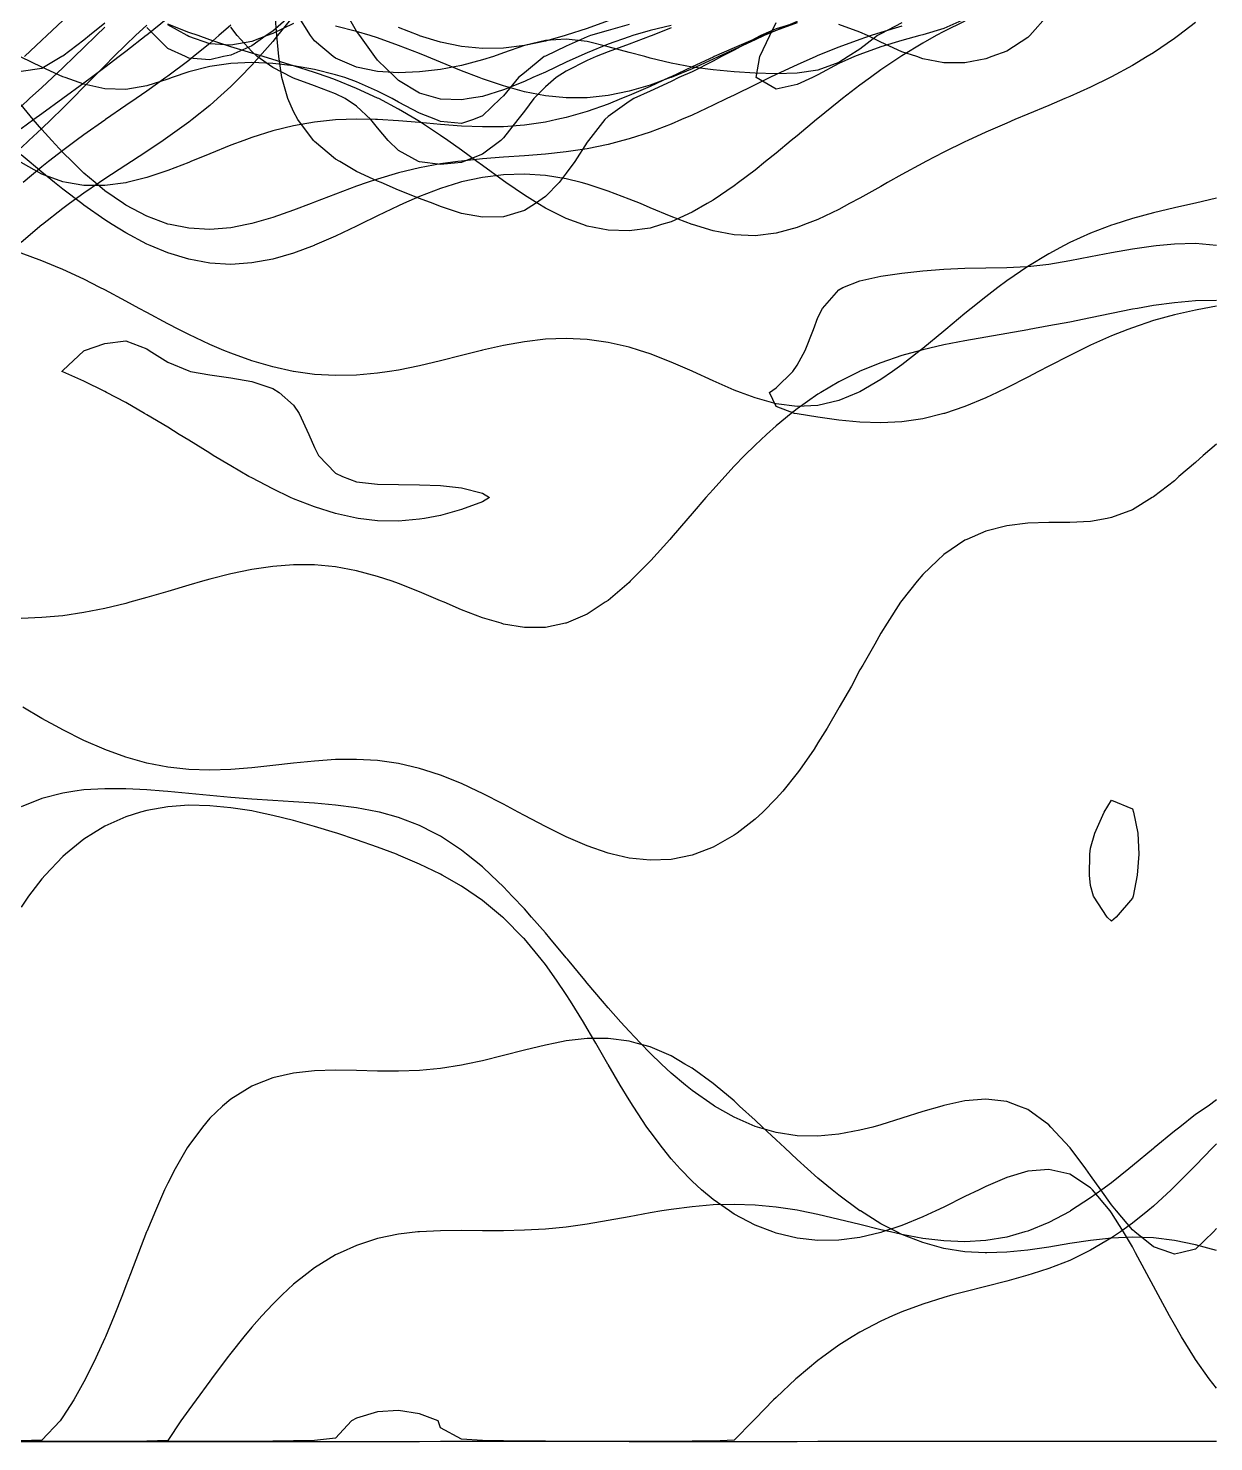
# Model space of a CAD drawing. Header units: metres. Extents: x 350990 to 353010, y 7454990 to 7457010.
# Drawn here: x 351663 to 352229, y 7454990 to 7455664 of the extents above; entities that cross this region are included whole.
import ezdxf

# ---------------------------------------------------------------- set-up
doc = ezdxf.new("R2010")
doc.units = ezdxf.units.M

msp = doc.modelspace()

# ---------------------------------------------------------------- linework, layer by layer
at = {"layer": 'CU_0p2_RL1000'}
msp.add_polyline3d([(351790, 7455665.846, 1000), (351780, 7455660.975, 1000), (351777.339, 7455660, 1000), (351770, 7455657.147, 1000), (351760, 7455655.438, 1000), (351750, 7455656.155, 1000), (351740, 7455659.523, 1000), (351739.211, 7455660, 1000), (351730, 7455665.102, 1000)], dxfattribs=at)
at = {"layer": 'CU_0p2_RL1100'}
msp.add_polyline3d([(351789.018, 7455670, 1100), (351780, 7455662.138, 1100), (351776.837, 7455660, 1100), (351770, 7455655.153, 1100), (351760, 7455650.682, 1100), (351756.534, 7455650, 1100), (351750, 7455648.456, 1100), (351740, 7455649.276, 1100), (351738.422, 7455650, 1100), (351730, 7455653.89, 1100), (351723.877, 7455660, 1100), (351720, 7455663.963, 1100)], dxfattribs=at)
at = {"layer": 'CU_0p2_RL1200'}
msp.add_polyline3d([(351950, 7455665.356, 1200), (351940, 7455662.407, 1200), (351931.485, 7455660, 1200), (351930, 7455659.384, 1200), (351920, 7455655.071, 1200), (351910, 7455650.303, 1200), (351909.404, 7455650, 1200), (351900, 7455642.359, 1200), (351897.245, 7455640, 1200), (351890, 7455631.376, 1200), (351888.607, 7455630, 1200), (351880, 7455621.806, 1200), (351875.686, 7455620, 1200), (351870, 7455618.137, 1200), (351860, 7455619.121, 1200), (351857.853, 7455620, 1200), (351850, 7455623.132, 1200), (351840, 7455628.329, 1200), (351836.971, 7455630, 1200), (351830, 7455633.508, 1200), (351820, 7455637.924, 1200), (351814.333, 7455640, 1200), (351810, 7455641.407, 1200), (351800, 7455643.915, 1200), (351790, 7455645.694, 1200), (351780, 7455646.782, 1200), (351770, 7455647.151, 1200), (351760, 7455646.704, 1200), (351750, 7455645.287, 1200), (351740, 7455642.743, 1200), (351732.125, 7455640, 1200), (351730, 7455639.252, 1200), (351720, 7455636.149, 1200), (351710, 7455634.394, 1200), (351700, 7455634.696, 1200), (351690, 7455636.882, 1200), (351681.032, 7455640, 1200), (351680, 7455640.384, 1200), (351670, 7455644.94, 1200), (351660, 7455649.702, 1200)], dxfattribs=at)
at = {"layer": 'CU_0p2_RL800'}
for points in [[(352030, 7455666.23, 800), (352020, 7455663.235, 800), (352012.728, 7455660, 800), (352010, 7455658.681, 800), (352000, 7455653.15, 800), (351993.941, 7455650, 800), (351990, 7455647.778, 800), (351980, 7455642.7, 800), (351973.652, 7455640, 800), (351970, 7455638.142, 800), (351960, 7455633.527, 800), (351952.248, 7455630, 800), (351950, 7455628.619, 800), (351940, 7455621.471, 800), (351938.386, 7455620, 800), (351930.513, 7455610, 800), (351930, 7455609.296, 800), (351924.035, 7455600, 800), (351920, 7455594.478, 800), (351916.537, 7455590, 800), (351910, 7455583.391, 800), (351905.301, 7455580, 800), (351900, 7455576.745, 800), (351890, 7455573.716, 800), (351880, 7455573.45, 800), (351870, 7455575.266, 800), (351860, 7455578.543, 800), (351856.496, 7455580, 800), (351850, 7455582.386, 800), (351840, 7455586.362, 800), (351831.775, 7455590, 800), (351830, 7455590.703, 800), (351820, 7455595.212, 800), (351811.96, 7455600, 800), (351810, 7455601.184, 800), (351800, 7455609.495, 800), (351799.532, 7455610, 800), (351791.974, 7455620, 800), (351790, 7455623.866, 800), (351787.214, 7455630, 800), (351784.404, 7455640, 800), (351782.858, 7455650, 800), (351781.945, 7455660, 800), (351781.123, 7455670, 800)], [(352149.75, 7455670, 800), (352140.968, 7455660, 800), (352140, 7455659.178, 800), (352130, 7455652.679, 800), (352122.825, 7455650, 800), (352120, 7455648.909, 800), (352110, 7455647.02, 800), (352100, 7455647.055, 800), (352090, 7455649.001, 800), (352087.17, 7455650, 800), (352080, 7455652.358, 800), (352070, 7455656.889, 800), (352063.665, 7455660, 800), (352060, 7455661.706, 800), (352050, 7455665.284, 800)]]:
    msp.add_polyline3d(points, dxfattribs=at)
at = {"layer": 'CU_0p2_RL900'}
msp.add_polyline3d([(352080, 7455666.076, 900), (352070, 7455660.908, 900), (352068.382, 7455660, 900), (352060, 7455653.515, 900), (352054.377, 7455650, 900), (352050, 7455647.194, 900), (352040, 7455643.6, 900), (352030, 7455642.19, 900), (352020, 7455641.862, 900), (352010, 7455642.101, 900), (352000, 7455642.716, 900), (351990, 7455643.677, 900), (351980, 7455645.04, 900), (351970, 7455646.896, 900), (351960, 7455649.314, 900), (351957.406, 7455650, 900), (351950, 7455651.951, 900), (351940, 7455654.727, 900), (351930, 7455657.162, 900), (351920, 7455658.392, 900), (351910, 7455657.734, 900), (351900, 7455655.25, 900), (351890, 7455651.771, 900), (351885.253, 7455650, 900), (351880, 7455648.437, 900), (351870, 7455645.817, 900), (351860, 7455643.906, 900), (351850, 7455642.733, 900), (351840, 7455642.349, 900), (351830, 7455642.941, 900), (351820, 7455644.947, 900), (351810, 7455649.234, 900), (351808.831, 7455650, 900), (351800, 7455657.607, 900), (351797.969, 7455660, 900), (351791.756, 7455670, 900)], dxfattribs=at)
at = {"layer": 'IMP_RL500'}
for points in [[(351790, 7455669.502, 500), (351782.285, 7455660, 500), (351780, 7455657.23, 500), (351773.686, 7455650, 500), (351770, 7455645.906, 500), (351764.268, 7455640, 500), (351760, 7455635.767, 500), (351753.664, 7455630, 500), (351750, 7455626.792, 500), (351741.548, 7455620, 500), (351740, 7455618.797, 500), (351730, 7455611.564, 500), (351727.709, 7455610, 500), (351720, 7455604.819, 500), (351712.636, 7455600, 500), (351710, 7455598.281, 500), (351700, 7455591.729, 500), (351697.429, 7455590, 500), (351690, 7455584.929, 500), (351683.145, 7455580, 500), (351680, 7455577.686, 500), (351670.171, 7455570, 500), (351670, 7455569.863, 500), (351660, 7455561.384, 500)], [(351660, 7455606.523, 500), (351663.81, 7455610, 500), (351670, 7455615.746, 500), (351674.398, 7455620, 500), (351680, 7455625.483, 500), (351684.495, 7455630, 500), (351690, 7455635.554, 500), (351694.372, 7455640, 500), (351700, 7455645.689, 500), (351704.322, 7455650, 500), (351710, 7455655.582, 500), (351714.653, 7455660, 500), (351720, 7455664.972, 500)]]:
    msp.add_polyline3d(points, dxfattribs=at)
at = {"layer": 'IMP_RL600'}
for points in [[(351660, 7455626.322, 600), (351664.106, 7455630, 600), (351670, 7455635.344, 600), (351674.98, 7455640, 600), (351680, 7455644.723, 600), (351685.495, 7455650, 600), (351690, 7455654.324, 600), (351695.866, 7455660, 600), (351700, 7455663.973, 600)], [(351760, 7455664.986, 600), (351754.316, 7455660, 600), (351750, 7455656.284, 600), (351742.252, 7455650, 600), (351740, 7455648.213, 600), (351730, 7455640.685, 600), (351729.051, 7455640, 600), (351720, 7455633.569, 600), (351714.863, 7455630, 600), (351710, 7455626.653, 600), (351700.357, 7455620, 600), (351700, 7455619.754, 600), (351690, 7455612.709, 600), (351686.293, 7455610, 600), (351680, 7455605.334, 600), (351673.144, 7455600, 600), (351670, 7455597.501, 600), (351661.02, 7455590, 600)]]:
    msp.add_polyline3d(points, dxfattribs=at)
at = {"layer": 'IMP_RL700'}
for points in [[(351730, 7455668.264, 700), (351720, 7455660.249, 700), (351719.684, 7455660, 700), (351710, 7455652.431, 700), (351706.833, 7455650, 700), (351700, 7455644.803, 700), (351693.58, 7455640, 700), (351690, 7455637.342, 700), (351680, 7455630.011, 700), (351679.985, 7455630, 700), (351670, 7455622.766, 700), (351666.158, 7455620, 700), (351660, 7455615.546, 700)], [(351661.692, 7455650, 700), (351670, 7455657.896, 700), (351672.237, 7455660, 700), (351680, 7455667.24, 700)]]:
    msp.add_polyline3d(points, dxfattribs=at)
at = {"layer": 'IMP_RL800'}
msp.add_polyline3d([(351700, 7455665.91, 800), (351692.653, 7455660, 800), (351690, 7455657.885, 800), (351680, 7455650.204, 800), (351679.546, 7455650, 800), (351670, 7455644.371, 800), (351660, 7455642.917, 800)], dxfattribs=at)
at = {"layer": 'PHY_RL1000'}
msp.add_polyline3d([(352220, 7455666.26, 1000), (352211.841, 7455660, 1000), (352210, 7455658.6, 1000), (352200, 7455651.8, 1000), (352197.023, 7455650, 1000), (352190, 7455645.763, 1000), (352180, 7455640.376, 1000), (352179.225, 7455640, 1000), (352170, 7455635.504, 1000), (352160, 7455631.009, 1000), (352157.611, 7455630, 1000), (352150, 7455626.734, 1000), (352140, 7455622.55, 1000), (352133.901, 7455620, 1000), (352130, 7455618.323, 1000), (352120, 7455613.937, 1000), (352111.398, 7455610, 1000), (352110, 7455609.334, 1000), (352100, 7455604.418, 1000), (352091.399, 7455600, 1000), (352090, 7455599.243, 1000), (352080, 7455593.775, 1000), (352073.11, 7455590, 1000), (352070, 7455588.184, 1000), (352060, 7455582.584, 1000), (352054.996, 7455580, 1000), (352050, 7455577.234, 1000), (352040, 7455572.439, 1000), (352033.561, 7455570, 1000), (352030, 7455568.553, 1000), (352020, 7455565.859, 1000), (352010, 7455564.682, 1000), (352000, 7455565.086, 1000), (351990, 7455566.967, 1000), (351980.223, 7455570, 1000), (351980, 7455570.065, 1000), (351970, 7455573.825, 1000), (351960, 7455578.017, 1000), (351955.398, 7455580, 1000), (351950, 7455582.162, 1000), (351940, 7455585.959, 1000), (351930, 7455589.229, 1000), (351927.017, 7455590, 1000), (351920, 7455591.71, 1000), (351910, 7455593.328, 1000), (351900, 7455594.017, 1000), (351890, 7455593.732, 1000), (351880, 7455592.472, 1000), (351870, 7455590.273, 1000), (351869.112, 7455590, 1000), (351860, 7455587.183, 1000), (351850, 7455583.357, 1000), (351842.376, 7455580, 1000), (351840, 7455578.951, 1000), (351830, 7455574.167, 1000), (351821.522, 7455570, 1000), (351820, 7455569.254, 1000), (351810, 7455564.481, 1000), (351800, 7455560.095, 1000), (351799.746, 7455560, 1000), (351790, 7455556.383, 1000), (351780, 7455553.525, 1000), (351770, 7455551.698, 1000), (351760, 7455551.03, 1000), (351750, 7455551.599, 1000), (351740, 7455553.426, 1000), (351730, 7455556.472, 1000), (351721.546, 7455560, 1000), (351720, 7455560.667, 1000), (351710, 7455565.976, 1000), (351703.454, 7455570, 1000), (351700, 7455572.202, 1000), (351690, 7455579.216, 1000), (351688.941, 7455580, 1000), (351680, 7455586.879, 1000), (351676.041, 7455590, 1000), (351670, 7455594.956, 1000), (351663.827, 7455600, 1000), (351660, 7455603.257, 1000)], dxfattribs=at)
at = {"layer": 'PHY_RL1100'}
msp.add_polyline3d([(352080, 7455664.58, 1100), (352070, 7455661.565, 1100), (352065.283, 7455660, 1100), (352060, 7455658.224, 1100), (352050, 7455654.527, 1100), (352040, 7455650.469, 1100), (352038.907, 7455650, 1100), (352030, 7455646.084, 1100), (352020, 7455641.43, 1100), (352016.981, 7455640, 1100), (352010, 7455636.588, 1100), (352000, 7455631.679, 1100), (351996.463, 7455630, 1100), (351990, 7455626.822, 1100), (351980, 7455622.177, 1100), (351974.852, 7455620, 1100), (351970, 7455617.874, 1100), (351960, 7455614.043, 1100), (351950, 7455610.799, 1100), (351946.919, 7455610, 1100), (351940, 7455608.153, 1100), (351930, 7455606.114, 1100), (351920, 7455604.621, 1100), (351910, 7455603.553, 1100), (351900, 7455602.753, 1100), (351890, 7455602.05, 1100), (351880, 7455601.268, 1100), (351870, 7455600.247, 1100), (351868.218, 7455600, 1100), (351860, 7455598.849, 1100), (351850, 7455596.98, 1100), (351840, 7455594.587, 1100), (351830, 7455591.664, 1100), (351825.082, 7455590, 1100), (351820, 7455588.278, 1100), (351810, 7455584.553, 1100), (351800, 7455580.646, 1100), (351798.315, 7455580, 1100), (351790, 7455576.833, 1100), (351780, 7455573.346, 1100), (351770, 7455570.457, 1100), (351767.704, 7455570, 1100), (351760, 7455568.493, 1100), (351750, 7455567.676, 1100), (351740, 7455568.205, 1100), (351731.128, 7455570, 1100), (351730, 7455570.235, 1100), (351720, 7455573.925, 1100), (351710, 7455579.197, 1100), (351708.811, 7455580, 1100), (351700, 7455586.131, 1100), (351695.329, 7455590, 1100), (351690, 7455594.55, 1100), (351684.345, 7455600, 1100), (351680, 7455604.321, 1100), (351674.716, 7455610, 1100), (351670, 7455615.236, 1100), (351665.879, 7455620, 1100), (351660, 7455627.03, 1100)], dxfattribs=at)
at = {"layer": 'PHY_RL1200'}
msp.add_polyline3d([(352030, 7455666.114, 1200), (352020, 7455662.437, 1200), (352013.833, 7455660, 1200), (352010, 7455658.472, 1200), (352000, 7455654.245, 1200), (351990.522, 7455650, 1200), (351990, 7455649.762, 1200), (351980, 7455645.151, 1200), (351970, 7455640.456, 1200), (351968.993, 7455640, 1200), (351960, 7455635.852, 1200), (351950, 7455631.444, 1200), (351946.377, 7455630, 1200), (351940, 7455627.411, 1200), (351930, 7455623.886, 1200), (351920, 7455620.981, 1200), (351915.485, 7455620, 1200), (351910, 7455618.797, 1200), (351900, 7455617.359, 1200), (351890, 7455616.633, 1200), (351880, 7455616.537, 1200), (351870, 7455616.939, 1200), (351860, 7455617.675, 1200), (351850, 7455618.555, 1200), (351840, 7455619.386, 1200), (351830, 7455619.982, 1200), (351829.059, 7455620, 1200), (351820, 7455620.18, 1200), (351815.03, 7455620, 1200), (351810, 7455619.821, 1200), (351800, 7455618.813, 1200), (351790, 7455617.083, 1200), (351780, 7455614.609, 1200), (351770, 7455611.422, 1200), (351766.191, 7455610, 1200), (351760, 7455607.746, 1200), (351750, 7455603.743, 1200), (351741.014, 7455600, 1200), (351740, 7455599.591, 1200), (351730, 7455595.79, 1200), (351720, 7455592.441, 1200), (351710.436, 7455590, 1200), (351710, 7455589.893, 1200), (351700, 7455588.58, 1200), (351690, 7455588.629, 1200), (351681.641, 7455590, 1200), (351680, 7455590.297, 1200), (351670, 7455593.973, 1200), (351660, 7455599.612, 1200)], dxfattribs=at)
at = {"layer": 'PHY_RL800'}
msp.add_polyline3d([(352230, 7455531.077, 800), (352224.154, 7455530, 800), (352220, 7455529.248, 800), (352210, 7455527, 800), (352200, 7455524.221, 800), (352190, 7455520.861, 800), (352187.802, 7455520, 800), (352180, 7455516.948, 800), (352170, 7455512.507, 800), (352164.83, 7455510, 800), (352160, 7455507.643, 800), (352150, 7455502.503, 800), (352145.191, 7455500, 800), (352140, 7455497.27, 800), (352130, 7455492.163, 800), (352125.418, 7455490, 800), (352120, 7455487.416, 800), (352110, 7455483.261, 800), (352100.322, 7455480, 800), (352100, 7455479.891, 800), (352090, 7455477.451, 800), (352080, 7455476.001, 800), (352070, 7455475.511, 800), (352060, 7455475.863, 800), (352050, 7455476.865, 800), (352040, 7455478.273, 800), (352030, 7455479.819, 800), (352028.739, 7455480, 800), (352020, 7455483.251, 800), (352016.869, 7455490, 800), (352020, 7455492.177, 800), (352028.064, 7455500, 800), (352030, 7455503.037, 800), (352033.804, 7455510, 800), (352037.811, 7455520, 800), (352040, 7455525.647, 800), (352042.165, 7455530, 800), (352050, 7455538.842, 800), (352051.907, 7455540, 800), (352060, 7455543.188, 800), (352070, 7455545.403, 800), (352080, 7455546.878, 800), (352090, 7455547.956, 800), (352100, 7455548.714, 800), (352110, 7455549.162, 800), (352120, 7455549.36, 800), (352130, 7455549.526, 800), (352139.581, 7455550, 800), (352140, 7455550.022, 800), (352150, 7455551.162, 800), (352160, 7455552.851, 800), (352170, 7455554.779, 800), (352180, 7455556.682, 800), (352190, 7455558.417, 800), (352200, 7455559.886, 800), (352201.165, 7455560, 800), (352210, 7455560.85, 800), (352220, 7455561.147, 800), (352230, 7455560.224, 800)], dxfattribs=at)
msp.add_polyline3d([(351680, 7455499.791, 800), (351679.476, 7455500, 800), (351680, 7455500.505, 800), (351690, 7455509.837, 800), (351690.292, 7455510, 800), (351700, 7455513.382, 800), (351710, 7455514.546, 800), (351720, 7455510.83, 800), (351721.041, 7455510, 800), (351730, 7455504.35, 800), (351740, 7455500.236, 800), (351740.855, 7455500, 800), (351750, 7455498.359, 800), (351760, 7455496.956, 800), (351770, 7455495.151, 800), (351780, 7455491.888, 800), (351783.139, 7455490, 800), (351790, 7455483.894, 800), (351792.611, 7455480, 800), (351797.222, 7455470, 800), (351800, 7455463.77, 800), (351801.901, 7455460, 800), (351810, 7455451.608, 800), (351813.326, 7455450, 800), (351820, 7455447.373, 800), (351830, 7455446.348, 800), (351840, 7455446.072, 800), (351850, 7455445.951, 800), (351860, 7455445.596, 800), (351870, 7455444.494, 800), (351880, 7455441.983, 800), (351883.428, 7455440, 800), (351880, 7455437.91, 800), (351870, 7455434.254, 800), (351860, 7455431.425, 800), (351852.425, 7455430, 800), (351850, 7455429.555, 800), (351840, 7455428.72, 800), (351830, 7455428.904, 800), (351820.778, 7455430, 800), (351820, 7455430.096, 800), (351810, 7455432.313, 800), (351800, 7455435.429, 800), (351790, 7455439.326, 800), (351788.494, 7455440, 800), (351780, 7455444.019, 800), (351770, 7455449.244, 800), (351768.618, 7455450, 800), (351760, 7455455.009, 800), (351751.604, 7455460, 800), (351750, 7455461.016, 800), (351740, 7455467.235, 800), (351735.378, 7455470, 800), (351730, 7455473.427, 800), (351720, 7455479.409, 800), (351718.92, 7455480, 800), (351710, 7455485.174, 800), (351700.821, 7455490, 800), (351700, 7455490.481, 800), (351690, 7455495.386, 800)], close=True, dxfattribs=at)
at = {"layer": 'PHY_RL900'}
for points in [[(351970, 7455663.695, 900), (351960.884, 7455660, 900), (351960, 7455659.679, 900), (351950, 7455655.885, 900), (351940, 7455652.278, 900), (351934.174, 7455650, 900), (351930, 7455648.175, 900), (351920, 7455643.097, 900), (351915.153, 7455640, 900), (351910, 7455635.609, 900), (351904.528, 7455630, 900), (351900, 7455624.033, 900), (351896.928, 7455620, 900), (351890, 7455611.265, 900), (351888.71, 7455610, 900), (351880, 7455603.557, 900), (351871.213, 7455600, 900), (351870, 7455599.62, 900), (351860, 7455598.55, 900), (351850, 7455599.816, 900), (351849.521, 7455600, 900), (351840, 7455605.343, 900), (351835.121, 7455610, 900), (351830, 7455616.126, 900), (351826.731, 7455620, 900), (351820, 7455626.418, 900), (351814.496, 7455630, 900), (351810, 7455632.244, 900), (351800, 7455636.062, 900), (351790, 7455639.69, 900), (351789.286, 7455640, 900), (351780, 7455644.755, 900), (351772.671, 7455650, 900), (351770, 7455652.529, 900), (351763.122, 7455660, 900), (351760, 7455663.999, 900)], [(352110, 7455667.791, 900), (352100, 7455663.356, 900), (352090, 7455660.45, 900), (352088.496, 7455660, 900), (352080, 7455657.63, 900), (352070, 7455654.663, 900), (352060, 7455651.067, 900), (352057.359, 7455650, 900), (352050, 7455646.694, 900), (352040, 7455641.362, 900), (352037.311, 7455640, 900), (352030, 7455636.744, 900), (352020, 7455634.484, 900), (352010.538, 7455640, 900), (352012.327, 7455650, 900), (352016.993, 7455660, 900), (352020, 7455666.333, 900)], [(352230, 7455582.552, 900), (352220, 7455580.173, 900), (352219.253, 7455580, 900), (352210, 7455577.923, 900), (352200, 7455575.547, 900), (352190, 7455572.85, 900), (352181.06, 7455570, 900), (352180, 7455569.666, 900), (352170, 7455565.901, 900), (352160, 7455561.387, 900), (352157.366, 7455560, 900), (352150, 7455556.104, 900), (352140.003, 7455550, 900), (352140, 7455549.998, 900), (352130, 7455543.148, 900), (352125.772, 7455540, 900), (352120, 7455535.615, 900), (352112.971, 7455530, 900), (352110, 7455527.569, 900), (352100.879, 7455520, 900), (352100, 7455519.251, 900), (352090, 7455510.976, 900), (352088.731, 7455510, 900), (352080, 7455503.118, 900), (352075.508, 7455500, 900), (352070, 7455496.094, 900), (352060, 7455490.321, 900), (352059.222, 7455490, 900), (352050, 7455486.151, 900), (352040, 7455483.805, 900), (352030, 7455483.339, 900), (352020, 7455484.622, 900), (352010, 7455487.36, 900), (352003.089, 7455490, 900), (352000, 7455491.151, 900), (351990, 7455495.553, 900), (351980.282, 7455500, 900), (351980, 7455500.125, 900), (351970, 7455504.505, 900), (351960, 7455508.376, 900), (351954.92, 7455510, 900), (351950, 7455511.534, 900), (351940, 7455513.845, 900), (351930, 7455515.235, 900), (351920, 7455515.703, 900), (351910, 7455515.306, 900), (351900, 7455514.143, 900), (351890, 7455512.353, 900), (351880, 7455510.1, 900), (351879.607, 7455510, 900), (351870, 7455507.642, 900), (351860, 7455505.127, 900), (351850, 7455502.746, 900), (351840, 7455500.685, 900), (351835.649, 7455500, 900), (351830, 7455499.146, 900), (351820, 7455498.24, 900), (351810, 7455498.039, 900), (351800, 7455498.6, 900), (351790, 7455499.94, 900), (351789.714, 7455500, 900), (351780, 7455502.137, 900), (351770, 7455505.074, 900), (351760, 7455508.655, 900), (351756.69, 7455510, 900), (351750, 7455512.907, 900), (351740, 7455517.636, 900), (351735.198, 7455520, 900), (351730, 7455522.758, 900), (351720, 7455528.095, 900), (351716.313, 7455530, 900), (351710, 7455533.537, 900), (351700, 7455538.827, 900), (351697.551, 7455540, 900), (351690, 7455543.93, 900), (351680, 7455548.565, 900), (351676.391, 7455550, 900), (351670, 7455552.757, 900), (351660, 7455556.413, 900)]]:
    msp.add_polyline3d(points, dxfattribs=at)
at = {"layer": 'POT_RL500'}
msp.add_polyline3d([(352110, 7455666.93, 500), (352100, 7455662.004, 500), (352096.38, 7455660, 500), (352090, 7455656.485, 500), (352080, 7455650.37, 500), (352079.448, 7455650, 500), (352070, 7455643.643, 500), (352064.968, 7455640, 500), (352060, 7455636.374, 500), (352051.738, 7455630, 500), (352050, 7455628.642, 500), (352040, 7455620.56, 500), (352039.311, 7455620, 500), (352030, 7455612.278, 500), (352027.2, 7455610, 500), (352020, 7455604.002, 500), (352014.957, 7455600, 500), (352010, 7455595.961, 500), (352002.058, 7455590, 500), (352000, 7455588.411, 500), (351990, 7455581.614, 500), (351987.141, 7455580, 500), (351980, 7455575.84, 500), (351970, 7455571.348, 500), (351965.449, 7455570, 500), (351960, 7455568.332, 500), (351950, 7455566.94, 500), (351940, 7455567.253, 500), (351930, 7455569.261, 500), (351927.915, 7455570, 500), (351920, 7455572.844, 500), (351910, 7455577.831, 500), (351906.429, 7455580, 500), (351900, 7455583.923, 500), (351891.18, 7455590, 500), (351890, 7455590.81, 500), (351880, 7455598.076, 500), (351877.395, 7455600, 500), (351870, 7455605.384, 500), (351863.517, 7455610, 500), (351860, 7455612.455, 500), (351850, 7455619.048, 500), (351848.431, 7455620, 500), (351840, 7455624.979, 500), (351830.555, 7455630, 500), (351830, 7455630.286, 500), (351820, 7455634.862, 500), (351810, 7455638.896, 500), (351806.932, 7455640, 500), (351800, 7455642.417, 500), (351790, 7455645.604, 500), (351780, 7455648.628, 500), (351775.459, 7455650, 500), (351770, 7455651.604, 500), (351760, 7455654.675, 500), (351750, 7455657.982, 500), (351744.44, 7455660, 500), (351740, 7455661.581, 500), (351730, 7455665.516, 500)], dxfattribs=at)
at = {"layer": 'POT_RL600'}
msp.add_polyline3d([(352030, 7455666.764, 600), (352020, 7455662.501, 600), (352014.406, 7455660, 600), (352010, 7455657.999, 600), (352000, 7455653.359, 600), (351992.705, 7455650, 600), (351990, 7455648.727, 600), (351980, 7455644.242, 600), (351970, 7455640.118, 600), (351969.666, 7455640, 600), (351960, 7455636.487, 600), (351950, 7455633.575, 600), (351940, 7455631.528, 600), (351930, 7455630.45, 600), (351920, 7455630.397, 600), (351910, 7455631.361, 600), (351900, 7455633.278, 600), (351890, 7455636.023, 600), (351880, 7455639.43, 600), (351878.519, 7455640, 600), (351870, 7455643.269, 600), (351860, 7455647.347, 600), (351853.525, 7455650, 600), (351850, 7455651.445, 600), (351840, 7455655.358, 600), (351830, 7455658.919, 600), (351826.455, 7455660, 600), (351820, 7455661.983, 600), (351810, 7455664.447, 600)], dxfattribs=at)
at = {"layer": 'POT_RL700'}
msp.add_polyline3d([(351940, 7455667.028, 700), (351930, 7455663.459, 700), (351920, 7455660.166, 700), (351919.393, 7455660, 700), (351910, 7455657.357, 700), (351900, 7455655.257, 700), (351890, 7455654.051, 700), (351880, 7455653.876, 700), (351870, 7455654.807, 700), (351860, 7455656.847, 700), (351850, 7455659.927, 700), (351849.814, 7455660, 700), (351840, 7455663.909, 700)], dxfattribs=at)
at = {"layer": 'POT_RL800'}
msp.add_polyline3d([(351970, 7455664.832, 800), (351960, 7455662.478, 800), (351951.695, 7455660, 800), (351950, 7455659.485, 800), (351940, 7455655.911, 800), (351930, 7455651.794, 800), (351925.927, 7455650, 800), (351920, 7455647.313, 800), (351910, 7455642.661, 800), (351904.049, 7455640, 800), (351900, 7455638.136, 800), (351890, 7455634.125, 800), (351880, 7455631.02, 800), (351873.755, 7455630, 800), (351870, 7455629.373, 800), (351860, 7455629.702, 800), (351858.891, 7455630, 800), (351850, 7455632.619, 800), (351840, 7455638.637, 800), (351838.498, 7455640, 800), (351830, 7455648.377, 800), (351828.751, 7455650, 800), (351821.516, 7455660, 800), (351820, 7455662.213, 800), (351815.526, 7455670, 800)], dxfattribs=at)
at = {"layer": 'PRO_RL1000'}
msp.add_polyline3d([(352230, 7455091.617, 1000), (352228.611, 7455090, 1000), (352220, 7455081.751, 1000), (352212.786, 7455080, 1000), (352210, 7455079.433, 1000), (352208.232, 7455080, 1000), (352200, 7455082.946, 1000), (352191.135, 7455090, 1000), (352190, 7455090.981, 1000), (352182.365, 7455100, 1000), (352180, 7455102.919, 1000), (352174.912, 7455110, 1000), (352170, 7455116.843, 1000), (352167.711, 7455120, 1000), (352160.185, 7455130, 1000), (352160, 7455130.239, 1000), (352151.076, 7455140, 1000), (352150, 7455141.074, 1000), (352140, 7455148.3, 1000), (352135.824, 7455150, 1000), (352130, 7455152.144, 1000), (352120, 7455153.292, 1000), (352110, 7455152.455, 1000), (352100, 7455150.284, 1000), (352099.11, 7455150, 1000), (352090, 7455147.377, 1000), (352080, 7455144.165, 1000), (352070, 7455141.055, 1000), (352066.17, 7455140, 1000), (352060, 7455138.413, 1000), (352050, 7455136.52, 1000), (352040, 7455135.606, 1000), (352030, 7455135.858, 1000), (352020, 7455137.402, 1000), (352011.11, 7455140, 1000), (352010, 7455140.318, 1000), (352000, 7455144.644, 1000), (351990.615, 7455150, 1000), (351990, 7455150.348, 1000), (351980, 7455157.403, 1000), (351976.868, 7455160, 1000), (351970, 7455165.712, 1000), (351965.44, 7455170, 1000), (351960, 7455175.159, 1000), (351955.327, 7455180, 1000), (351950, 7455185.593, 1000), (351946.034, 7455190, 1000), (351940, 7455196.818, 1000), (351937.258, 7455200, 1000), (351930, 7455208.583, 1000), (351928.799, 7455210, 1000), (351920.486, 7455220, 1000), (351920, 7455220.596, 1000), (351912.081, 7455230, 1000), (351910, 7455232.515, 1000), (351903.417, 7455240, 1000), (351900, 7455243.941, 1000), (351894.243, 7455250, 1000), (351890, 7455254.509, 1000), (351884.149, 7455260, 1000), (351880, 7455263.911, 1000), (351872.415, 7455270, 1000), (351870, 7455271.937, 1000), (351860, 7455278.504, 1000), (351857.111, 7455280, 1000), (351850, 7455283.648, 1000), (351840, 7455287.494, 1000), (351830.911, 7455290, 1000), (351830, 7455290.247, 1000), (351820, 7455292.133, 1000), (351810, 7455293.397, 1000), (351800, 7455294.264, 1000), (351790, 7455294.929, 1000), (351780, 7455295.546, 1000), (351770, 7455296.218, 1000), (351760, 7455297.001, 1000), (351750, 7455297.896, 1000), (351740, 7455298.862, 1000), (351730, 7455299.815, 1000), (351727.708, 7455300, 1000), (351720, 7455300.623, 1000), (351710, 7455301.145, 1000), (351700, 7455301.208, 1000), (351690, 7455300.615, 1000), (351685.697, 7455300, 1000), (351680, 7455299.14, 1000), (351670, 7455296.542, 1000), (351660, 7455292.592, 1000)], dxfattribs=at)
at = {"layer": 'PRO_RL1100'}
msp.add_polyline3d([(352230, 7455465.428, 1100), (352223.584, 7455460, 1100), (352220, 7455456.56, 1100), (352212.119, 7455450, 1100), (352210, 7455447.959, 1100), (352200, 7455440.336, 1100), (352199.388, 7455440, 1100), (352190, 7455434.017, 1100), (352180, 7455430.362, 1100), (352177.868, 7455430, 1100), (352170, 7455428.466, 1100), (352160, 7455428.023, 1100), (352150, 7455428.071, 1100), (352140, 7455427.771, 1100), (352130, 7455426.513, 1100), (352120, 7455423.883, 1100), (352110.979, 7455420, 1100), (352110, 7455419.552, 1100), (352100, 7455412.721, 1100), (352097.03, 7455410, 1100), (352090, 7455403.287, 1100), (352087.301, 7455400, 1100), (352080, 7455390.896, 1100), (352079.411, 7455390, 1100), (352073.007, 7455380, 1100), (352070, 7455375.375, 1100), (352067.026, 7455370, 1100), (352061.31, 7455360, 1100), (352060, 7455357.798, 1100), (352055.895, 7455350, 1100), (352050.138, 7455340, 1100), (352050, 7455339.777, 1100), (352044.446, 7455330, 1100), (352040, 7455323.071, 1100), (352038.094, 7455320, 1100), (352031.132, 7455310, 1100), (352030, 7455308.551, 1100), (352023.198, 7455300, 1100), (352020, 7455296.469, 1100), (352013.68, 7455290, 1100), (352010, 7455286.67, 1100), (352001.457, 7455280, 1100), (352000, 7455278.986, 1100), (351990, 7455273.361, 1100), (351981.33, 7455270, 1100), (351980, 7455269.533, 1100), (351970, 7455267.519, 1100), (351960, 7455267.092, 1100), (351950, 7455268.119, 1100), (351941.868, 7455270, 1100), (351940, 7455270.435, 1100), (351930, 7455273.913, 1100), (351920, 7455278.214, 1100), (351916.371, 7455280, 1100), (351910, 7455283.168, 1100), (351900, 7455288.443, 1100), (351897.079, 7455290, 1100), (351890, 7455293.815, 1100), (351880, 7455298.937, 1100), (351877.72, 7455300, 1100), (351870, 7455303.637, 1100), (351860, 7455307.644, 1100), (351852.597, 7455310, 1100), (351850, 7455310.834, 1100), (351840, 7455313.162, 1100), (351830, 7455314.584, 1100), (351820, 7455315.171, 1100), (351810, 7455315.044, 1100), (351800, 7455314.368, 1100), (351790, 7455313.339, 1100), (351780, 7455312.173, 1100), (351770, 7455311.093, 1100), (351760, 7455310.31, 1100), (351750, 7455310.016, 1100), (351740, 7455310.369, 1100), (351730, 7455311.484, 1100), (351720, 7455313.427, 1100), (351710, 7455316.218, 1100), (351700, 7455319.829, 1100), (351699.598, 7455320, 1100), (351690, 7455324.192, 1100), (351680, 7455329.192, 1100), (351678.486, 7455330, 1100), (351670, 7455334.68, 1100), (351660.811, 7455340, 1100)], dxfattribs=at)
msp.add_polyline3d([(352170, 7455255.062, 1100), (352169.482, 7455260, 1100), (352169.64, 7455270, 1100), (352170, 7455272.93, 1100), (352171.922, 7455280, 1100), (352176.519, 7455290, 1100), (352180, 7455295.668, 1100), (352190, 7455291.561, 1100), (352190.504, 7455290, 1100), (352192.437, 7455280, 1100), (352192.931, 7455270, 1100), (352192.162, 7455260, 1100), (352190.302, 7455250, 1100), (352190, 7455249.003, 1100), (352182.121, 7455240, 1100), (352180, 7455238.114, 1100), (352177.86, 7455240, 1100), (352171.32, 7455250, 1100)], close=True, dxfattribs=at)
at = {"layer": 'PRO_RL1200'}
msp.add_polyline3d([(352230, 7455533.782, 1200), (352220, 7455533.604, 1200), (352210, 7455532.739, 1200), (352200, 7455531.352, 1200), (352192.26, 7455530, 1200), (352190, 7455529.602, 1200), (352180, 7455527.612, 1200), (352170, 7455525.564, 1200), (352160, 7455523.561, 1200), (352150, 7455521.662, 1200), (352140.686, 7455520, 1200), (352140, 7455519.876, 1200), (352130, 7455518.118, 1200), (352120, 7455516.388, 1200), (352110, 7455514.592, 1200), (352100, 7455512.614, 1200), (352090, 7455510.329, 1200), (352088.801, 7455510, 1200), (352080, 7455507.523, 1200), (352070, 7455504.135, 1200), (352060, 7455500.066, 1200), (352059.865, 7455500, 1200), (352050, 7455495.054, 1200), (352041.386, 7455490, 1200), (352040, 7455489.155, 1200), (352030, 7455482.166, 1200), (352027.235, 7455480, 1200), (352020, 7455474.092, 1200), (352015.42, 7455470, 1200), (352010, 7455464.946, 1200), (352005.018, 7455460, 1200), (352000, 7455454.801, 1200), (351995.521, 7455450, 1200), (351990, 7455443.833, 1200), (351986.578, 7455440, 1200), (351980, 7455432.346, 1200), (351977.919, 7455430, 1200), (351970, 7455420.769, 1200), (351969.292, 7455420, 1200), (351960.333, 7455410, 1200), (351960, 7455409.619, 1200), (351950.494, 7455400, 1200), (351950, 7455399.492, 1200), (351940, 7455390.943, 1200), (351938.557, 7455390, 1200), (351930, 7455384.381, 1200), (351920, 7455380.091, 1200), (351919.571, 7455380, 1200), (351910, 7455377.991, 1200), (351900, 7455377.958, 1200), (351890, 7455379.658, 1200), (351888.901, 7455380, 1200), (351880, 7455382.63, 1200), (351870, 7455386.461, 1200), (351861.756, 7455390, 1200), (351860, 7455390.716, 1200), (351850, 7455394.964, 1200), (351840, 7455398.93, 1200), (351836.945, 7455400, 1200), (351830, 7455402.329, 1200), (351820, 7455405, 1200), (351810, 7455406.838, 1200), (351800, 7455407.79, 1200), (351790, 7455407.862, 1200), (351780, 7455407.108, 1200), (351770, 7455405.623, 1200), (351760, 7455403.531, 1200), (351750, 7455400.984, 1200), (351746.555, 7455400, 1200), (351740, 7455398.136, 1200), (351730, 7455395.164, 1200), (351720, 7455392.235, 1200), (351711.824, 7455390, 1200), (351710, 7455389.499, 1200), (351700, 7455387.084, 1200), (351690, 7455385.105, 1200), (351680, 7455383.637, 1200), (351670, 7455382.72, 1200), (351660, 7455382.364, 1200)], dxfattribs=at)
at = {"layer": 'PRO_RL500'}
msp.add_polyline3d([(352230, 7454990.077, 500), (352220, 7454990.076, 500), (352210, 7454990.075, 500), (352200, 7454990.076, 500), (352190, 7454990.077, 500), (352180, 7454990.08, 500), (352170, 7454990.083, 500), (352160, 7454990.086, 500), (352150, 7454990.09, 500), (352140, 7454990.094, 500), (352130, 7454990.096, 500), (352120, 7454990.098, 500), (352110, 7454990.098, 500), (352100, 7454990.096, 500), (352090, 7454990.093, 500), (352080, 7454990.089, 500), (352070, 7454990.084, 500), (352060, 7454990.079, 500), (352050, 7454990.074, 500), (352040, 7454990.07, 500), (352030, 7454990.067, 500), (352020, 7454990.064, 500), (352010, 7454990.062, 500), (352000, 7454990.061, 500), (351990, 7454990.061, 500), (351980, 7454990.061, 500), (351970, 7454990.062, 500), (351960, 7454990.064, 500), (351950, 7454990.067, 500), (351940, 7454990.07, 500), (351930, 7454990.073, 500), (351920, 7454990.076, 500), (351910, 7454990.079, 500), (351900, 7454990.08, 500), (351890, 7454990.081, 500), (351880, 7454990.079, 500), (351870, 7454990.077, 500), (351860, 7454990.073, 500), (351850, 7454990.068, 500), (351840, 7454990.063, 500), (351830, 7454990.058, 500), (351820, 7454990.054, 500), (351810, 7454990.05, 500), (351800, 7454990.047, 500), (351790, 7454990.044, 500), (351780, 7454990.042, 500), (351770, 7454990.041, 500), (351760, 7454990.04, 500), (351750, 7454990.039, 500), (351740, 7454990.039, 500), (351730, 7454990.039, 500), (351720, 7454990.04, 500), (351710, 7454990.041, 500), (351700, 7454990.043, 500), (351690, 7454990.044, 500), (351680, 7454990.046, 500), (351670, 7454990.048, 500), (351660, 7454990.05, 500)], dxfattribs=at)
at = {"layer": 'PRO_RL600'}
msp.add_polyline3d([(352230, 7455131.964, 600), (352228.155, 7455130, 600), (352220, 7455121.586, 600), (352218.458, 7455120, 600), (352210, 7455111.586, 600), (352208.331, 7455110, 600), (352200, 7455102.35, 600), (352197.202, 7455100, 600), (352190, 7455094.148, 600), (352184.165, 7455090, 600), (352180, 7455087.13, 600), (352170, 7455081.283, 600), (352167.389, 7455080, 600), (352160, 7455076.455, 600), (352150, 7455072.555, 600), (352142.039, 7455070, 600), (352140, 7455069.355, 600), (352130, 7455066.568, 600), (352120, 7455064.039, 600), (352110, 7455061.533, 600), (352104.351, 7455060, 600), (352100, 7455058.808, 600), (352090, 7455055.659, 600), (352080, 7455051.967, 600), (352075.494, 7455050, 600), (352070, 7455047.529, 600), (352060, 7455042.245, 600), (352056.303, 7455040, 600), (352050, 7455035.996, 600), (352041.628, 7455030, 600), (352040, 7455028.768, 600), (352030, 7455020.491, 600), (352029.437, 7455020, 600), (352020, 7455011.17, 600), (352018.776, 7455010, 600), (352010, 7455000.928, 600), (352009.086, 7455000, 600), (352000, 7454990.726, 600), (351990, 7454990.377, 600), (351980, 7454990.267, 600), (351970, 7454990.218, 600), (351960, 7454990.193, 600), (351950, 7454990.182, 600), (351940, 7454990.181, 600), (351930, 7454990.19, 600), (351920, 7454990.209, 600), (351910, 7454990.244, 600), (351900, 7454990.304, 600), (351890, 7454990.412, 600), (351880, 7454990.639, 600), (351870, 7454991.274, 600), (351860, 7454996.736, 600), (351858.889, 7455000, 600), (351850, 7455003.337, 600), (351840, 7455004.94, 600), (351830, 7455004.242, 600), (351820, 7455001.237, 600), (351817.633, 7455000, 600), (351810, 7454991.728, 600), (351800, 7454990.689, 600), (351790, 7454990.395, 600), (351780, 7454990.266, 600), (351770, 7454990.197, 600), (351760, 7454990.156, 600), (351750, 7454990.13, 600), (351740, 7454990.112, 600), (351730, 7454990.101, 600), (351720, 7454990.093, 600), (351710, 7454990.088, 600), (351700, 7454990.086, 600), (351690, 7454990.085, 600), (351680, 7454990.086, 600), (351670, 7454990.088, 600), (351660, 7454990.092, 600)], dxfattribs=at)
at = {"layer": 'PRO_RL700'}
msp.add_polyline3d([(352230, 7455152.934, 700), (352225.949, 7455150, 700), (352220, 7455145.911, 700), (352212.598, 7455140, 700), (352210, 7455138.027, 700), (352200.349, 7455130, 700), (352200, 7455129.723, 700), (352190, 7455121.42, 700), (352188.276, 7455120, 700), (352180, 7455113.471, 700), (352175.332, 7455110, 700), (352170, 7455106.183, 700), (352160.315, 7455100, 700), (352160, 7455099.805, 700), (352150, 7455094.508, 700), (352140, 7455090.407, 700), (352138.612, 7455090, 700), (352130, 7455087.524, 700), (352120, 7455085.843, 700), (352110, 7455085.278, 700), (352100, 7455085.694, 700), (352090, 7455086.923, 700), (352080, 7455088.774, 700), (352074.614, 7455090, 700), (352070, 7455091.039, 700), (352060, 7455093.509, 700), (352050, 7455095.995, 700), (352040, 7455098.313, 700), (352031.509, 7455100, 700), (352030, 7455100.301, 700), (352020, 7455101.818, 700), (352010, 7455102.778, 700), (352000, 7455103.128, 700), (351990, 7455102.865, 700), (351980, 7455102.034, 700), (351970, 7455100.731, 700), (351965.514, 7455100, 700), (351960, 7455099.077, 700), (351950, 7455097.234, 700), (351940, 7455095.391, 700), (351930, 7455093.717, 700), (351920, 7455092.348, 700), (351910, 7455091.367, 700), (351900, 7455090.794, 700), (351890, 7455090.576, 700), (351880, 7455090.593, 700), (351870, 7455090.667, 700), (351860, 7455090.58, 700), (351850, 7455090.088, 700), (351849.235, 7455090, 700), (351840, 7455088.924, 700), (351830, 7455086.844, 700), (351820, 7455083.614, 700), (351812.119, 7455080, 700), (351810, 7455079.016, 700), (351800, 7455072.872, 700), (351796.284, 7455070, 700), (351790, 7455065.082, 700), (351784.598, 7455060, 700), (351780, 7455055.629, 700), (351774.871, 7455050, 700), (351770, 7455044.611, 700), (351766.253, 7455040, 700), (351760, 7455032.263, 700), (351758.298, 7455030, 700), (351750.787, 7455020, 700), (351750, 7455018.954, 700), (351743.511, 7455010, 700), (351740, 7455005.173, 700), (351736.254, 7455000, 700), (351730, 7454990.666, 700), (351720, 7454990.273, 700), (351710, 7454990.176, 700), (351700, 7454990.134, 700), (351690, 7454990.112, 700), (351680, 7454990.1, 700), (351670, 7454990.093, 700), (351660, 7454990.09, 700)], dxfattribs=at)
at = {"layer": 'PRO_RL800'}
msp.add_polyline3d([(352230, 7455081.231, 800), (352220, 7455083.921, 800), (352210, 7455085.973, 800), (352200, 7455087.199, 800), (352190, 7455087.545, 800), (352180, 7455087.081, 800), (352170, 7455085.973, 800), (352160, 7455084.458, 800), (352150, 7455082.817, 800), (352140, 7455081.342, 800), (352130, 7455080.315, 800), (352120.461, 7455080, 800), (352120, 7455079.986, 800), (352119.739, 7455080, 800), (352110, 7455080.554, 800), (352100, 7455082.165, 800), (352090, 7455084.904, 800), (352080, 7455088.795, 800), (352077.591, 7455090, 800), (352070, 7455093.916, 800), (352060.209, 7455100, 800), (352060, 7455100.134, 800), (352050, 7455107.462, 800), (352046.833, 7455110, 800), (352040, 7455115.681, 800), (352035.064, 7455120, 800), (352030, 7455124.594, 800), (352024.126, 7455130, 800), (352020, 7455133.929, 800), (352013.479, 7455140, 800), (352010, 7455143.335, 800), (352002.616, 7455150, 800), (352000, 7455152.415, 800), (351990.898, 7455160, 800), (351990, 7455160.759, 800), (351980, 7455167.99, 800), (351976.563, 7455170, 800), (351970, 7455173.833, 800), (351960, 7455178.154, 800), (351953.349, 7455180, 800), (351950, 7455180.912, 800), (351940, 7455182.161, 800), (351930, 7455182.11, 800), (351920, 7455180.998, 800), (351914.682, 7455180, 800), (351910, 7455179.071, 800), (351900, 7455176.608, 800), (351890, 7455174.004, 800), (351880, 7455171.565, 800), (351872.305, 7455170, 800), (351870, 7455169.498, 800), (351860, 7455167.906, 800), (351850, 7455166.959, 800), (351840, 7455166.599, 800), (351830, 7455166.666, 800), (351820, 7455166.922, 800), (351810, 7455167.072, 800), (351800, 7455166.779, 800), (351790, 7455165.684, 800), (351780, 7455163.409, 800), (351771.118, 7455160, 800), (351770, 7455159.53, 800), (351760, 7455153.306, 800), (351756.141, 7455150, 800), (351750, 7455144.187, 800), (351746.547, 7455140, 800), (351740, 7455131.23, 800), (351739.24, 7455130, 800), (351733.531, 7455120, 800), (351730, 7455113.311, 800), (351728.474, 7455110, 800), (351724.095, 7455100, 800), (351720, 7455090.263, 800), (351719.899, 7455090, 800), (351716.087, 7455080, 800), (351712.258, 7455070, 800), (351710, 7455064.258, 800), (351708.396, 7455060, 800), (351704.455, 7455050, 800), (351700.249, 7455040, 800), (351700, 7455039.449, 800), (351695.73, 7455030, 800), (351690.776, 7455020, 800), (351690, 7455018.564, 800), (351685.138, 7455010, 800), (351680, 7455001.844, 800), (351678.717, 7455000, 800), (351670, 7454990.814, 800), (351660, 7454990.425, 800)], dxfattribs=at)
at = {"layer": 'PRO_RL900'}
msp.add_polyline3d([(352230, 7455015.523, 900), (352226.577, 7455020, 900), (352220, 7455029.287, 900), (352219.522, 7455030, 900), (352213.364, 7455040, 900), (352210, 7455045.859, 900), (352207.587, 7455050, 900), (352202.147, 7455060, 900), (352200, 7455064.218, 900), (352196.788, 7455070, 900), (352191.448, 7455080, 900), (352190, 7455082.848, 900), (352185.648, 7455090, 900), (352180, 7455099.158, 900), (352179.303, 7455100, 900), (352170.845, 7455110, 900), (352170, 7455110.958, 900), (352160, 7455117.606, 900), (352150, 7455119.788, 900), (352140, 7455118.889, 900), (352130, 7455115.917, 900), (352120, 7455111.643, 900), (352116.829, 7455110, 900), (352110, 7455106.825, 900), (352100, 7455101.87, 900), (352096.176, 7455100, 900), (352090, 7455097.215, 900), (352080, 7455093.111, 900), (352070.783, 7455090, 900), (352070, 7455089.751, 900), (352060, 7455087.405, 900), (352050, 7455086.109, 900), (352040, 7455085.975, 900), (352030, 7455087.077, 900), (352020, 7455089.467, 900), (352018.525, 7455090, 900), (352010, 7455093.287, 900), (352000, 7455098.544, 900), (351997.746, 7455100, 900), (351990, 7455105.441, 900), (351984.525, 7455110, 900), (351980, 7455114.122, 900), (351974.288, 7455120, 900), (351970, 7455124.843, 900), (351965.8, 7455130, 900), (351960, 7455137.805, 900), (351958.451, 7455140, 900), (351951.85, 7455150, 900), (351950, 7455152.961, 900), (351945.687, 7455160, 900), (351940, 7455169.763, 900), (351939.861, 7455170, 900), (351933.997, 7455180, 900), (351930, 7455186.874, 900), (351928.121, 7455190, 900), (351921.955, 7455200, 900), (351920, 7455203.058, 900), (351915.282, 7455210, 900), (351910, 7455217.38, 900), (351907.968, 7455220, 900), (351900, 7455229.579, 900), (351899.614, 7455230, 900), (351890, 7455239.649, 900), (351889.609, 7455240, 900), (351880, 7455247.879, 900), (351877.078, 7455250, 900), (351870, 7455254.68, 900), (351860.855, 7455260, 900), (351860, 7455260.454, 900), (351850, 7455265.255, 900), (351840, 7455269.583, 900), (351838.978, 7455270, 900), (351830, 7455273.363, 900), (351820, 7455276.884, 900), (351810.656, 7455280, 900), (351810, 7455280.203, 900), (351800, 7455283.193, 900), (351790, 7455285.971, 900), (351780, 7455288.469, 900), (351772.801, 7455290, 900), (351770, 7455290.569, 900), (351760, 7455292.136, 900), (351750, 7455293.099, 900), (351740, 7455293.313, 900), (351730, 7455292.624, 900), (351720, 7455290.871, 900), (351717.019, 7455290, 900), (351710, 7455287.817, 900), (351700, 7455283.3, 900), (351694.5, 7455280, 900), (351690, 7455277.079, 900), (351681.265, 7455270, 900), (351680, 7455268.878, 900), (351671.504, 7455260, 900), (351670, 7455258.26, 900), (351663.646, 7455250, 900), (351660, 7455244.694, 900)], dxfattribs=at)

doc.saveas('drawing.dxf')
